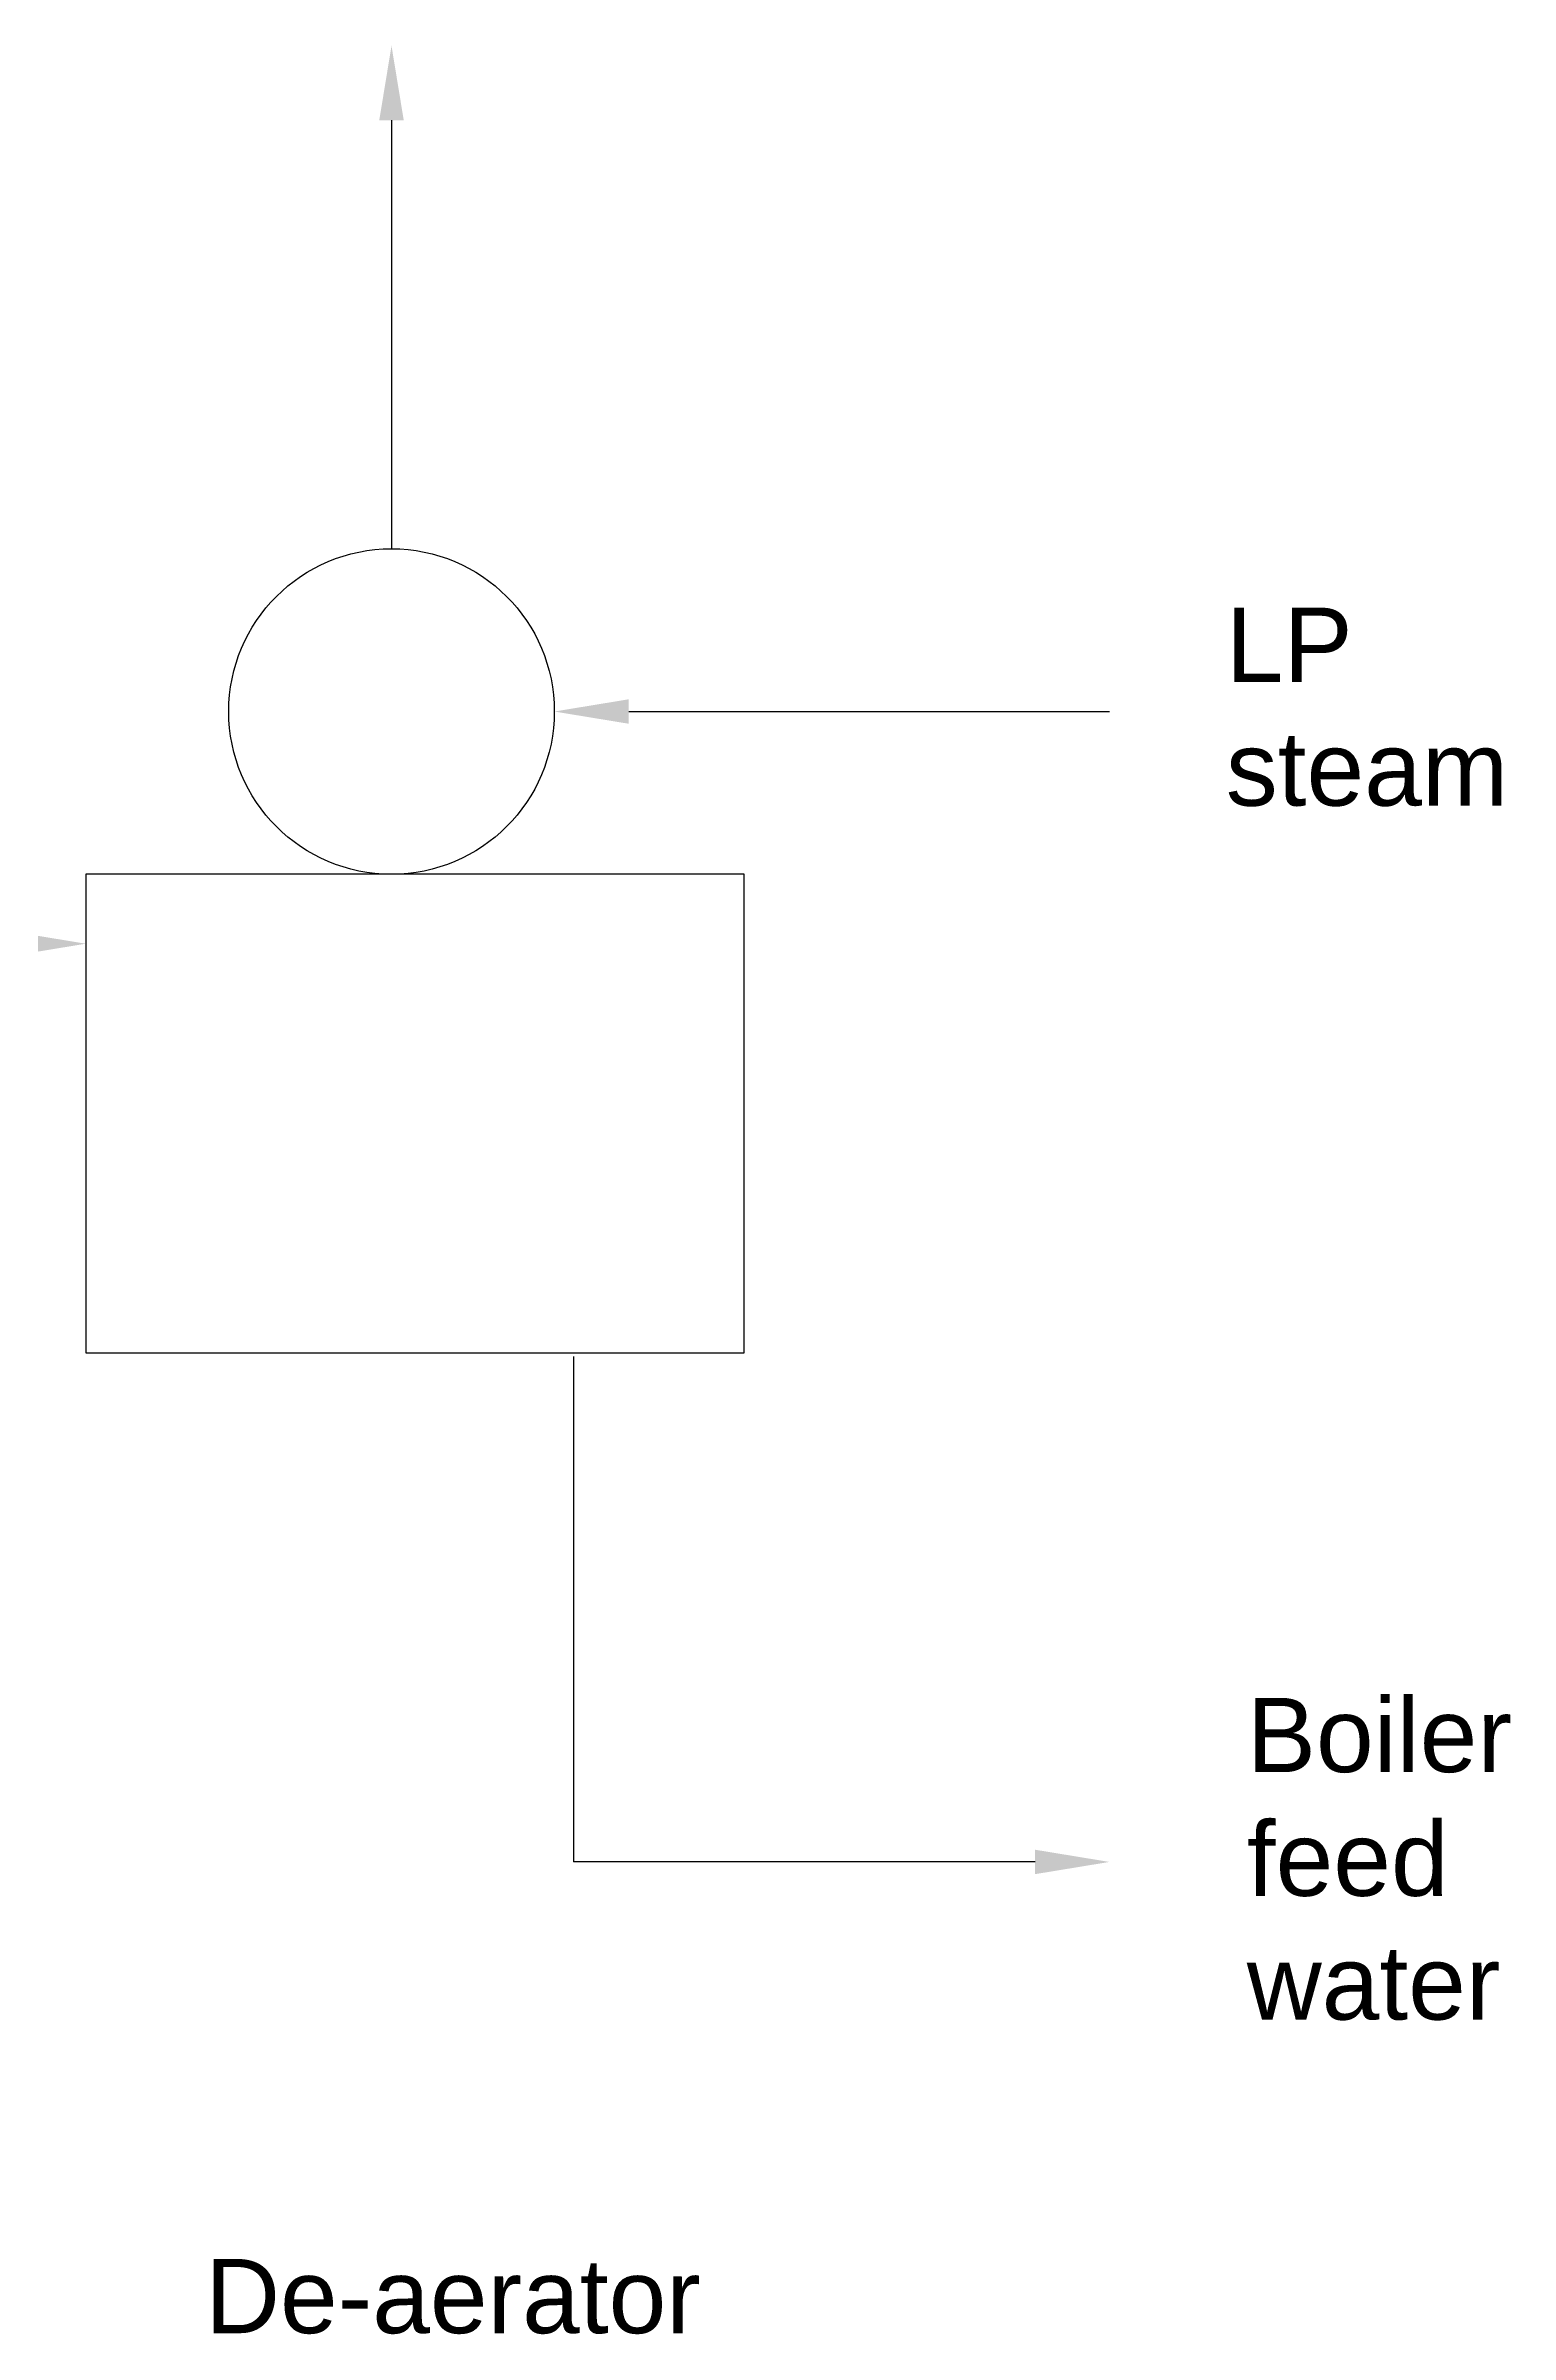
# Model space of a CAD drawing. Header units: millimetres. Extents: x 0 to 796, y 0 to 327.
# Drawn here: x 756.6 to 796.1, y 18.8 to 80.5 of the extents above; entities that cross this region are included whole.
import ezdxf
from ezdxf import colors
from ezdxf.entities.mleader import LeaderData, LeaderLine
from ezdxf.math import Vec2, Vec3

# ---------------------------------------------------------------- set-up
doc = ezdxf.new("R2010")
doc.units = ezdxf.units.MM
doc.header["$LTSCALE"] = 0.25
doc.header["$MEASUREMENT"] = 0
doc.styles.get("Standard").update_dxf_attribs({"font": 'arial.ttf', "height": 1.5})

msp = doc.modelspace()

# ---------------------------------------------------------------- linework, layer by layer
for p, q in [((757.714, 58.173), (757.714, 45.282)), ((775.444, 58.173), (757.714, 58.173)), ((775.444, 45.282), (775.444, 58.173)), ((757.714, 45.282), (775.444, 45.282)), ((770.848, 45.181), (770.848, 33.151)), ((770.848, 33.151), (770.848, 31.562))]:
    msp.add_line(p, q)
msp.add_circle((765.948, 62.558), 4.386)

# ---------------------------------------------------------------- texts
at = {"char_height": 2, "width": 0.20574, "attachment_point": 1}
for s, insert in [('LP steam', (788.424, 65.355)), ('Boiler feed water', (788.989, 35.982)), ('De-aerator', (760.928, 20.865))]:
    msp.add_mtext(s, dxfattribs=dict(at, insert=insert))

# ---------------------------------------------------------------- leaders
ml = msp.add_multileader_mtext('Standard')
ml.set_content('')
ml.set_leader_properties()
ml.build(insert=Vec2(0, 0))
ml.multileader.update_dxf_attribs({"has_dogleg": 0, "dogleg_length": 0, "arrow_head_size": 2.005})
ctx = ml.context
ctx.base_point, ctx.char_height, ctx.arrow_head_size, ctx.landing_gap_size, ctx.plane_origin = Vec3(765.948, 66.944), 0.18, 2.005, 0.09, Vec3(765.948, 80.495)
notes = []
notes.append((ctx, [(0, (1, 1, 0), (765.948, 66.944), (1, 0), 0, [(0, [(765.948, 80.495)], 0, [])])]))
ctx.mtext, ml.multileader.dxf.content_type = None, 0
ml = msp.add_multileader_mtext('Standard')
ml.set_content('')
ml.set_leader_properties()
ml.build(insert=Vec2(0, 0))
ml.multileader.update_dxf_attribs({"has_dogleg": 0, "dogleg_length": 0, "arrow_head_size": 2.005})
ctx = ml.context
ctx.base_point, ctx.char_height, ctx.arrow_head_size, ctx.landing_gap_size, ctx.plane_origin = Vec3(785.288, 62.558), 0.18, 2.005, 0.09, Vec3(770.334, 62.558)
notes.append((ctx, [(0, (1, 1, 0), (785.288, 62.558), (1, 0), 0, [(0, [(770.334, 62.558)], 0, [])])]))
ctx.mtext, ml.multileader.dxf.content_type = None, 0
ml = msp.add_multileader_mtext('Standard')
ml.set_content('')
ml.set_leader_properties()
ml.build(insert=Vec2(0, 0))
ml.multileader.update_dxf_attribs({"has_dogleg": 0, "dogleg_length": 0, "arrow_head_size": 2.005})
ctx = ml.context
ctx.base_point, ctx.char_height, ctx.arrow_head_size, ctx.landing_gap_size, ctx.plane_origin = Vec3(753.35, 56.302), 0.18, 2.005, 0.09, Vec3(757.714, 56.302)
notes.append((ctx, [(0, (1, 1, 0), (753.35, 56.302), (-1, 0), 0, [(0, [(757.714, 56.302)], 0, [])])]))
ctx.mtext, ml.multileader.dxf.content_type = None, 0
ml = msp.add_multileader_mtext('Standard')
ml.set_content('')
ml.set_leader_properties()
ml.build(insert=Vec2(0, 0))
ml.multileader.update_dxf_attribs({"has_dogleg": 0, "dogleg_length": 0, "arrow_head_size": 2.005})
ctx = ml.context
ctx.base_point, ctx.char_height, ctx.arrow_head_size, ctx.landing_gap_size, ctx.plane_origin = Vec3(770.848, 31.562), 0.18, 2.005, 0.09, Vec3(785.288, 31.562)
notes.append((ctx, [(0, (1, 1, 0), (770.848, 31.562), (-1, 0), 0, [(0, [(785.288, 31.562)], 0, [])])]))
ctx.mtext, ml.multileader.dxf.content_type = None, 0
for ctx, leaders in notes:
    for number, flags, end, landing, length, lines in leaders:
        leader = LeaderData()
        leader.index, (leader.has_last_leader_line, leader.has_dogleg_vector, leader.attachment_direction) = number, flags
        leader.last_leader_point, leader.dogleg_vector, leader.dogleg_length = Vec3(end), Vec3(landing), length
        for number, points, colour, breaks in lines:
            line = LeaderLine()
            line.index, line.vertices, line.color, line.breaks = number, Vec3.list(points), colors.encode_raw_color(colour), breaks
            leader.lines.append(line)
        ctx.leaders.append(leader)

doc.saveas('drawing.dxf')
